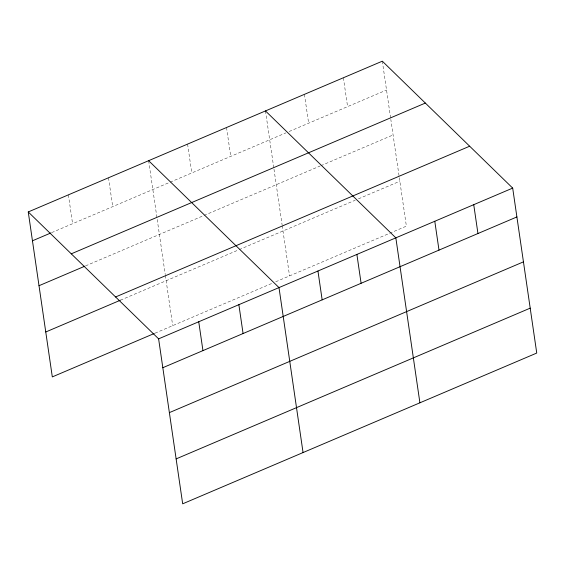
<?xml version="1.0" encoding="UTF-8"?>
<svg xmlns="http://www.w3.org/2000/svg" width="565" height="565" viewBox="0 0 565 565"><rect width="100%" height="100%" fill="white"/><g stroke="black" fill="none" stroke-linecap="round" stroke-linejoin="round"><path stroke-width="0.42" stroke-dasharray="2.83 2.12" d="M51.719 232.596L285.918 132.874M289.16 131.497L386.531 90.04M85.562 265.889L203.216 215.795M204.029 215.449L320.058 166.046M320.871 165.7L393.085 134.95M120.401 300.206L238.366 249.984M239.179 249.638L355.208 200.229M358.457 198.852L399.836 181.231M155.043 333.166L272.507 283.15M275.748 281.773L406.39 226.148L390.818 119.406M382.321 61.182L390.69 118.544M343.379 77.765L347.588 106.623M304.429 94.348L308.638 123.205M265.479 110.938L273.848 168.292M273.976 169.154L282.105 224.87M282.232 225.739L289.548 275.897M226.53 127.521L230.739 156.371M187.587 144.103L191.789 172.954M148.637 160.686L165.255 274.618M165.383 275.494L172.699 325.645M108.508 177.77L112.718 206.621M68.379 194.854L72.588 223.712"/><path stroke-width="0.85" d="M28.25 211.946L382.321 61.182L512.688 188.096L536.75 353.054L182.679 503.818L158.61 338.852L28.25 211.946L52.312 376.904L154.245 333.505M32.459 240.796L50.921 232.935M71.268 253.826L425.346 103.063M39.013 285.713L84.757 266.235M115.592 296.971L469.663 146.215M45.765 331.987L120.401 300.206M158.61 338.852L512.688 188.096M162.819 367.709L516.89 216.946M169.373 412.62L523.444 261.863M176.125 458.9L530.196 308.144M265.479 110.938L395.839 237.844L419.908 402.81M148.637 160.686L278.997 287.599L303.059 452.558M473.738 204.678L477.948 233.529M434.789 221.261L438.998 250.111M356.889 254.427L361.099 283.284M317.947 271.016L322.156 299.867M238.868 304.683L243.077 333.534M198.739 321.768L202.948 350.618"/></g></svg>
